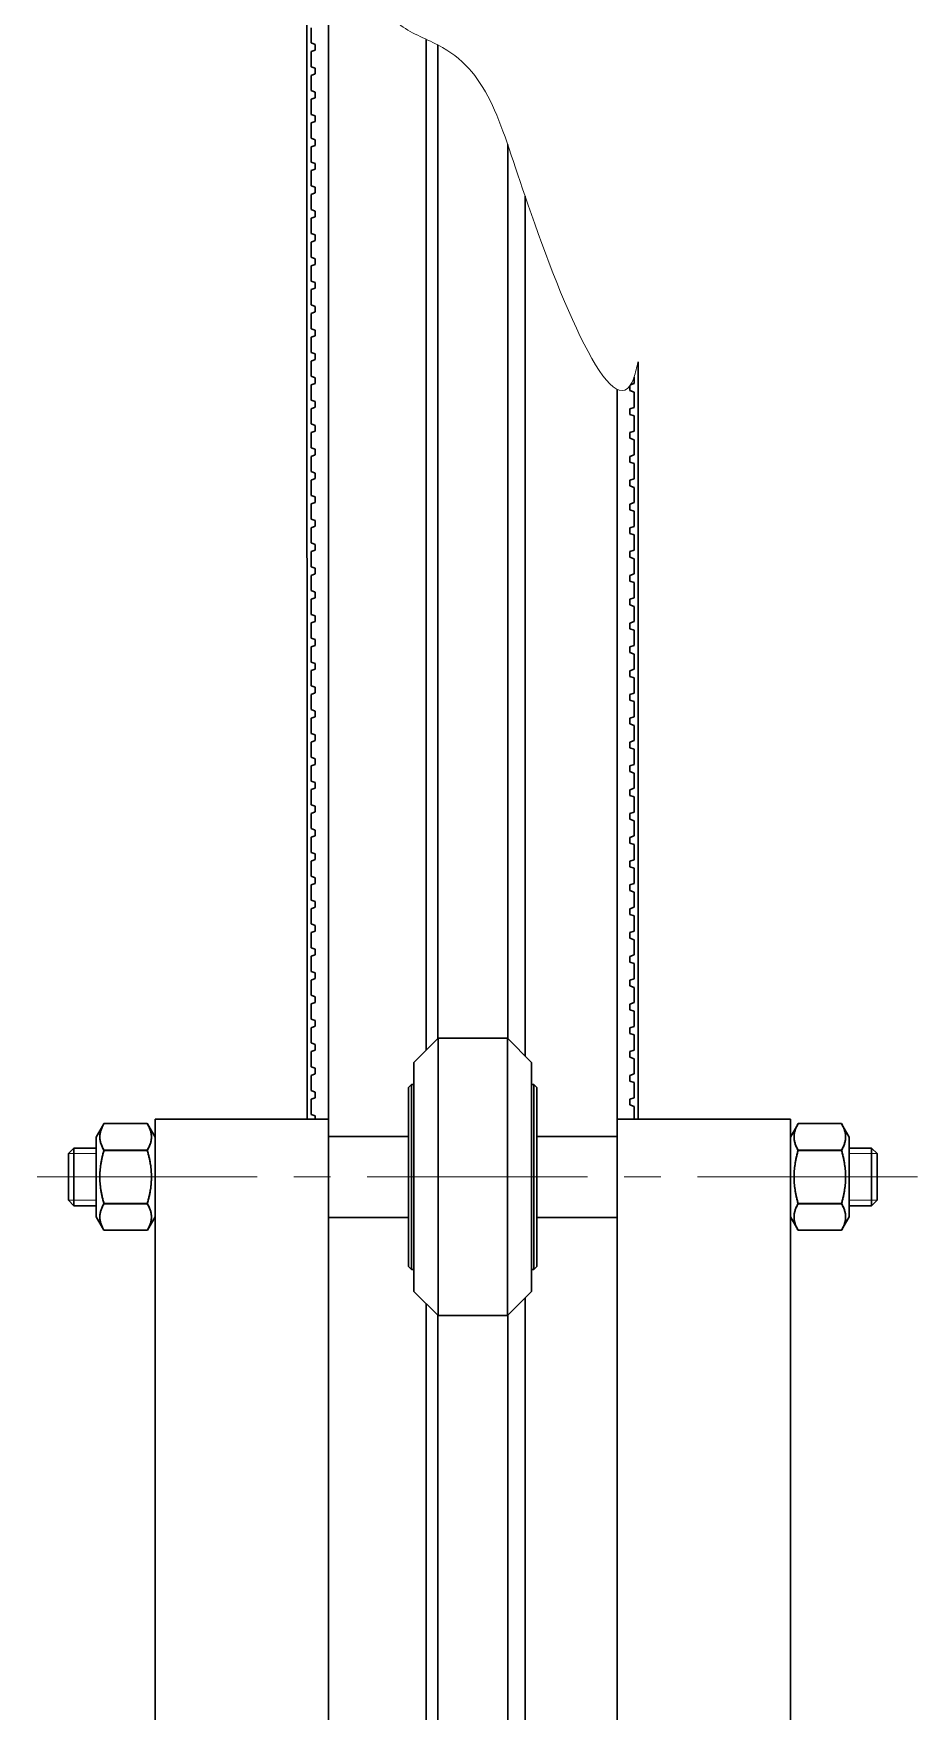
# Model space of a CAD drawing. Header units: millimetres. Extents: x 587 to 10361, y -8386 to 1488.
# Drawn here: x 8774.1 to 8850.6, y -4794.7 to -4649.5 of the extents above; entities that cross this region are included whole.
import ezdxf

# ---------------------------------------------------------------- set-up
doc = ezdxf.new("R2010")
doc.units = ezdxf.units.MM
doc.linetypes.add('ACAD_ISO10W100', pattern=[18, 12, -3, 0, -3])
doc.linetypes.add('CENTER2', pattern=[28.575, 19.05, -3.175, 3.175, -3.175])
for name, color, linetype, lineweight in [('Cienka', 30, 'Continuous', 0), ('Gruba', 7, 'Continuous', 30), ('Przekrój', 50, 'Continuous', 15), ('Symetria', 210, 'ACAD_ISO10W100', 0), ('Widoczne (ISO)', 7, 'Continuous', 30)]:
    doc.layers.add(name, color=color, linetype=linetype, lineweight=lineweight)

# ---------------------------------------------------------------- blocks, each defined once
blk = doc.blocks.new('*U361')
at = {"layer": 'Symetria', "color": 0, "linetype": 'CENTER2', "transparency": 16777216}
blk.add_line((72.06, 0), (-4.46, 0), dxfattribs=at)

msp = doc.modelspace()

# ---------------------------------------------------------------- linework, layer by layer
at = {"layer": 'Cienka'}
for p, q in [((8777.089, -4746.453), (8779.489, -4746.453)), ((8779.489, -4746.453), (8777.089, -4746.453)), ((8844.689, -4746.453), (8847.089, -4746.453)), ((8847.089, -4746.453), (8844.689, -4746.453)), ((8779.489, -4750.496), (8777.089, -4750.496)), ((8777.089, -4750.496), (8779.489, -4750.496)), ((8847.089, -4750.496), (8844.689, -4750.496)), ((8844.689, -4750.496), (8847.089, -4750.496))]:
    msp.add_line(p, q, dxfattribs=at)
at = {"layer": 'Gruba'}
for p, q in [((8797.74, -4633.488), (8797.743, -4743.474)), ((8799.589, -4634.078), (8799.589, -4743.474)), ((8798.099, -4650.321), (8798.099, -4649.005)), ((8808.064, -4650.008), (8808.064, -4737.499)), ((8798.449, -4650.448), (8798.099, -4650.321)), ((8798.099, -4651.066), (8798.449, -4650.939)), ((8798.099, -4652.382), (8798.099, -4651.066)), ((8798.449, -4650.939), (8798.449, -4650.448)), ((8809.064, -4736.499), (8809.064, -4650.49)), ((8798.449, -4652.509), (8798.099, -4652.382)), ((8798.099, -4653.127), (8798.449, -4652.999)), ((8798.099, -4654.442), (8798.099, -4653.127)), ((8798.449, -4652.999), (8798.449, -4652.509)), ((8798.449, -4654.57), (8798.099, -4654.442)), ((8798.449, -4655.06), (8798.449, -4654.57)), ((8798.099, -4655.188), (8798.449, -4655.06)), ((8798.099, -4656.503), (8798.099, -4655.188)), ((8798.449, -4656.631), (8798.099, -4656.503)), ((8798.099, -4657.248), (8798.449, -4657.121)), ((8798.099, -4658.564), (8798.099, -4657.248)), ((8798.449, -4657.121), (8798.449, -4656.631)), ((8798.449, -4658.691), (8798.099, -4658.564)), ((8798.449, -4659.182), (8798.449, -4658.691)), ((8798.099, -4659.309), (8798.449, -4659.182)), ((8798.099, -4660.625), (8798.099, -4659.309)), ((8815.114, -4659.103), (8815.114, -4736.499)), ((8798.449, -4660.752), (8798.099, -4660.625)), ((8798.099, -4661.37), (8798.449, -4661.243)), ((8798.099, -4662.686), (8798.099, -4661.37)), ((8798.449, -4661.243), (8798.449, -4660.752)), ((8798.449, -4662.813), (8798.099, -4662.686)), ((8798.099, -4663.431), (8798.449, -4663.303)), ((8798.449, -4663.303), (8798.449, -4662.813)), ((8798.099, -4664.746), (8798.099, -4663.431)), ((8798.449, -4664.874), (8798.099, -4664.746)), ((8816.614, -4737.999), (8816.614, -4663.567)), ((8798.099, -4665.492), (8798.449, -4665.364)), ((8798.099, -4666.807), (8798.099, -4665.492)), ((8798.449, -4665.364), (8798.449, -4664.874)), ((8798.449, -4666.935), (8798.099, -4666.807)), ((8798.099, -4667.552), (8798.449, -4667.425)), ((8798.099, -4668.868), (8798.099, -4667.552)), ((8798.449, -4667.425), (8798.449, -4666.935)), ((8798.449, -4668.995), (8798.099, -4668.868)), ((8798.449, -4669.486), (8798.449, -4668.995)), ((8798.099, -4669.613), (8798.449, -4669.486)), ((8798.1, -4670.929), (8798.099, -4669.613)), ((8798.45, -4671.056), (8798.1, -4670.929)), ((8798.1, -4671.674), (8798.45, -4671.547)), ((8798.1, -4672.99), (8798.1, -4671.674)), ((8798.45, -4671.547), (8798.45, -4671.056)), ((8798.45, -4673.117), (8798.1, -4672.99)), ((8798.45, -4673.607), (8798.45, -4673.117)), ((8798.1, -4673.735), (8798.45, -4673.607)), ((8798.1, -4675.05), (8798.1, -4673.735)), ((8798.45, -4675.178), (8798.1, -4675.05)), ((8798.1, -4675.796), (8798.45, -4675.668)), ((8798.1, -4677.111), (8798.1, -4675.796)), ((8798.45, -4675.668), (8798.45, -4675.178)), ((8798.45, -4677.239), (8798.1, -4677.111)), ((8798.1, -4677.856), (8798.45, -4677.729)), ((8798.45, -4677.729), (8798.45, -4677.239)), ((8798.1, -4679.172), (8798.1, -4677.856)), ((8798.45, -4679.299), (8798.1, -4679.172)), ((8798.45, -4679.79), (8798.45, -4679.299)), ((8826.05, -4679.258), (8826.05, -4679.798)), ((8826.41, -4743.474), (8826.408, -4677.92)), ((8798.1, -4679.917), (8798.45, -4679.79)), ((8798.1, -4681.233), (8798.1, -4679.917)), ((8824.589, -4680.311), (8824.589, -4743.474)), ((8825.7, -4679.983), (8825.7, -4680.416)), ((8825.7, -4680.416), (8826.05, -4680.543)), ((8826.05, -4679.798), (8825.751, -4679.907)), ((8826.05, -4680.543), (8826.05, -4681.859)), ((8798.45, -4681.36), (8798.1, -4681.233)), ((8798.1, -4681.978), (8798.45, -4681.851)), ((8798.1, -4683.294), (8798.1, -4681.978)), ((8798.45, -4681.851), (8798.45, -4681.36)), ((8826.05, -4681.859), (8825.7, -4681.986)), ((8825.7, -4681.986), (8825.7, -4682.477)), ((8798.45, -4683.421), (8798.1, -4683.294)), ((8798.45, -4683.911), (8798.45, -4683.421)), ((8825.7, -4682.477), (8826.05, -4682.604)), ((8826.05, -4682.604), (8826.05, -4683.92)), ((8798.1, -4684.039), (8798.45, -4683.911)), ((8798.1, -4685.354), (8798.1, -4684.039)), ((8826.05, -4683.92), (8825.7, -4684.047)), ((8825.7, -4684.047), (8825.7, -4684.537)), ((8825.7, -4684.537), (8826.05, -4684.665)), ((8826.05, -4684.665), (8826.05, -4685.98)), ((8798.45, -4685.482), (8798.1, -4685.354)), ((8798.1, -4686.1), (8798.45, -4685.972)), ((8798.1, -4687.415), (8798.1, -4686.1)), ((8798.45, -4685.972), (8798.45, -4685.482)), ((8826.05, -4685.98), (8825.7, -4686.108)), ((8825.7, -4686.108), (8825.7, -4686.598)), ((8798.45, -4687.543), (8798.1, -4687.415)), ((8798.45, -4688.033), (8798.45, -4687.543)), ((8825.7, -4686.598), (8826.05, -4686.726)), ((8826.05, -4686.726), (8826.05, -4688.041)), ((8798.1, -4688.16), (8798.45, -4688.033)), ((8798.1, -4689.476), (8798.1, -4688.16)), ((8826.05, -4688.041), (8825.7, -4688.169)), ((8825.7, -4688.169), (8825.7, -4688.659)), ((8825.7, -4688.659), (8826.05, -4688.786)), ((8826.05, -4688.786), (8826.05, -4690.102)), ((8798.45, -4689.603), (8798.1, -4689.476)), ((8798.1, -4690.221), (8798.45, -4690.094)), ((8798.1, -4691.537), (8798.1, -4690.221)), ((8798.45, -4690.094), (8798.45, -4689.603)), ((8826.05, -4690.102), (8825.7, -4690.229)), ((8825.7, -4690.229), (8825.7, -4690.72)), ((8825.7, -4690.72), (8826.05, -4690.847)), ((8826.05, -4690.847), (8826.05, -4692.163)), ((8798.45, -4691.664), (8798.1, -4691.537)), ((8798.1, -4692.282), (8798.45, -4692.155)), ((8798.1, -4693.598), (8798.1, -4692.282)), ((8798.45, -4692.155), (8798.45, -4691.664)), ((8826.05, -4692.163), (8825.7, -4692.29)), ((8825.7, -4692.29), (8825.7, -4692.781)), ((8798.45, -4693.725), (8798.1, -4693.598)), ((8798.45, -4694.215), (8798.45, -4693.725)), ((8825.7, -4692.781), (8826.05, -4692.908)), ((8826.05, -4692.908), (8826.05, -4694.224)), ((8798.1, -4694.343), (8798.45, -4694.215)), ((8798.1, -4695.658), (8798.1, -4694.343)), ((8826.05, -4694.224), (8825.7, -4694.351)), ((8825.7, -4694.351), (8825.7, -4694.841)), ((8825.7, -4694.841), (8826.05, -4694.969)), ((8826.05, -4694.969), (8826.05, -4696.284)), ((8798.45, -4695.786), (8798.1, -4695.658)), ((8798.1, -4696.404), (8798.45, -4696.276)), ((8798.1, -4697.719), (8798.1, -4696.404)), ((8798.45, -4696.276), (8798.45, -4695.786)), ((8826.05, -4696.284), (8825.7, -4696.412)), ((8825.7, -4696.412), (8825.7, -4696.902)), ((8798.45, -4697.847), (8798.1, -4697.719)), ((8798.45, -4698.337), (8798.45, -4697.847)), ((8825.7, -4696.902), (8826.05, -4697.03)), ((8826.05, -4697.03), (8826.05, -4698.345)), ((8798.1, -4698.464), (8798.45, -4698.337)), ((8798.1, -4699.78), (8798.1, -4698.464)), ((8826.05, -4698.345), (8825.7, -4698.473)), ((8825.7, -4698.473), (8825.7, -4698.963)), ((8825.7, -4698.963), (8826.05, -4699.09)), ((8826.05, -4699.09), (8826.05, -4700.406)), ((8798.45, -4699.907), (8798.1, -4699.78)), ((8798.1, -4700.525), (8798.45, -4700.398)), ((8798.1, -4701.841), (8798.1, -4700.525)), ((8798.45, -4700.398), (8798.45, -4699.907)), ((8826.05, -4700.406), (8825.7, -4700.533)), ((8825.7, -4700.533), (8825.7, -4701.024)), ((8825.7, -4701.024), (8826.05, -4701.151)), ((8798.45, -4701.968), (8798.1, -4701.841)), ((8798.1, -4702.586), (8798.45, -4702.459)), ((8798.45, -4702.459), (8798.45, -4701.968)), ((8826.05, -4702.467), (8825.7, -4702.594)), ((8826.05, -4701.151), (8826.05, -4702.467)), ((8798.101, -4703.902), (8798.1, -4702.586)), ((8798.451, -4704.029), (8798.101, -4703.902)), ((8825.7, -4702.594), (8825.7, -4703.085)), ((8825.7, -4703.085), (8826.05, -4703.212)), ((8826.05, -4703.212), (8826.051, -4704.528)), ((8798.101, -4704.647), (8798.451, -4704.519)), ((8798.101, -4705.962), (8798.101, -4704.647)), ((8798.451, -4704.519), (8798.451, -4704.029)), ((8826.051, -4704.528), (8825.701, -4704.655)), ((8825.701, -4704.655), (8825.701, -4705.145)), ((8825.701, -4705.145), (8826.051, -4705.273)), ((8826.051, -4705.273), (8826.051, -4706.588)), ((8798.451, -4706.09), (8798.101, -4705.962)), ((8798.101, -4706.708), (8798.451, -4706.58)), ((8798.101, -4708.023), (8798.101, -4706.708)), ((8798.451, -4706.58), (8798.451, -4706.09)), ((8826.051, -4706.588), (8825.701, -4706.716)), ((8825.701, -4706.716), (8825.701, -4707.206)), ((8798.451, -4708.15), (8798.101, -4708.023)), ((8798.451, -4708.641), (8798.451, -4708.15)), ((8825.701, -4707.206), (8826.051, -4707.334)), ((8826.051, -4707.334), (8826.051, -4708.649)), ((8798.101, -4708.768), (8798.451, -4708.641)), ((8798.101, -4710.084), (8798.101, -4708.768)), ((8826.051, -4708.649), (8825.701, -4708.777)), ((8825.701, -4708.777), (8825.701, -4709.267)), ((8825.701, -4709.267), (8826.051, -4709.394)), ((8826.051, -4709.394), (8826.051, -4710.71)), ((8798.451, -4710.211), (8798.101, -4710.084)), ((8798.101, -4710.829), (8798.451, -4710.702)), ((8798.101, -4712.145), (8798.101, -4710.829)), ((8798.451, -4710.702), (8798.451, -4710.211)), ((8826.051, -4710.71), (8825.701, -4710.837)), ((8825.701, -4710.837), (8825.701, -4711.328)), ((8798.451, -4712.272), (8798.101, -4712.145)), ((8798.451, -4712.763), (8798.451, -4712.272)), ((8825.701, -4711.328), (8826.051, -4711.455)), ((8826.051, -4711.455), (8826.051, -4712.771)), ((8798.101, -4712.89), (8798.451, -4712.763)), ((8798.101, -4714.206), (8798.101, -4712.89)), ((8826.051, -4712.771), (8825.701, -4712.898)), ((8825.701, -4712.898), (8825.701, -4713.389)), ((8825.701, -4713.389), (8826.051, -4713.516)), ((8826.051, -4713.516), (8826.051, -4714.832)), ((8798.451, -4714.333), (8798.101, -4714.206)), ((8798.101, -4714.951), (8798.451, -4714.823)), ((8798.101, -4716.266), (8798.101, -4714.951)), ((8798.451, -4714.823), (8798.451, -4714.333)), ((8826.051, -4714.832), (8825.701, -4714.959)), ((8825.701, -4714.959), (8825.701, -4715.449)), ((8825.701, -4715.449), (8826.051, -4715.577)), ((8826.051, -4715.577), (8826.051, -4716.892)), ((8798.451, -4716.394), (8798.101, -4716.266)), ((8798.101, -4717.012), (8798.451, -4716.884)), ((8798.101, -4718.327), (8798.101, -4717.012)), ((8798.451, -4716.884), (8798.451, -4716.394)), ((8826.051, -4716.892), (8825.701, -4717.02)), ((8825.701, -4717.02), (8825.701, -4717.51)), ((8798.451, -4718.454), (8798.101, -4718.327)), ((8798.451, -4718.945), (8798.451, -4718.454)), ((8825.701, -4717.51), (8826.051, -4717.638)), ((8826.051, -4717.638), (8826.051, -4718.953)), ((8798.101, -4719.072), (8798.451, -4718.945)), ((8798.101, -4720.388), (8798.101, -4719.072)), ((8826.051, -4718.953), (8825.701, -4719.081)), ((8825.701, -4719.081), (8825.701, -4719.571)), ((8825.701, -4719.571), (8826.051, -4719.698)), ((8826.051, -4719.698), (8826.051, -4721.014)), ((8798.451, -4720.515), (8798.101, -4720.388)), ((8798.101, -4721.133), (8798.451, -4721.006)), ((8798.101, -4722.449), (8798.101, -4721.133)), ((8798.451, -4721.006), (8798.451, -4720.515)), ((8826.051, -4721.014), (8825.701, -4721.141)), ((8825.701, -4721.141), (8825.701, -4721.632)), ((8798.451, -4722.576), (8798.101, -4722.449)), ((8798.451, -4723.067), (8798.451, -4722.576)), ((8825.701, -4721.632), (8826.051, -4721.759)), ((8826.051, -4721.759), (8826.051, -4723.075)), ((8798.101, -4723.194), (8798.451, -4723.067)), ((8798.101, -4724.51), (8798.101, -4723.194)), ((8826.051, -4723.075), (8825.701, -4723.202)), ((8825.701, -4723.202), (8825.701, -4723.693)), ((8825.701, -4723.693), (8826.051, -4723.82)), ((8826.051, -4723.82), (8826.051, -4725.136)), ((8798.451, -4724.637), (8798.101, -4724.51)), ((8798.101, -4725.255), (8798.451, -4725.127)), ((8798.101, -4726.57), (8798.101, -4725.255)), ((8798.451, -4725.127), (8798.451, -4724.637)), ((8826.051, -4725.136), (8825.701, -4725.263)), ((8825.701, -4725.263), (8825.701, -4725.753)), ((8825.701, -4725.753), (8826.051, -4725.881)), ((8798.451, -4726.698), (8798.101, -4726.57)), ((8798.101, -4727.316), (8798.451, -4727.188)), ((8798.451, -4727.188), (8798.451, -4726.698)), ((8826.051, -4727.196), (8825.701, -4727.324)), ((8826.051, -4725.881), (8826.051, -4727.196)), ((8798.101, -4728.631), (8798.101, -4727.316)), ((8798.451, -4728.758), (8798.101, -4728.631)), ((8825.701, -4727.324), (8825.701, -4727.814)), ((8825.701, -4727.814), (8826.051, -4727.942)), ((8826.051, -4727.942), (8826.051, -4729.257)), ((8798.101, -4729.376), (8798.451, -4729.249)), ((8798.101, -4730.692), (8798.101, -4729.376)), ((8798.451, -4729.249), (8798.451, -4728.758)), ((8826.051, -4729.257), (8825.701, -4729.385)), ((8825.701, -4729.385), (8825.701, -4729.875)), ((8825.701, -4729.875), (8826.051, -4730.002)), ((8826.051, -4730.002), (8826.051, -4731.318)), ((8798.451, -4730.819), (8798.101, -4730.692)), ((8798.101, -4731.437), (8798.451, -4731.31)), ((8798.101, -4732.753), (8798.101, -4731.437)), ((8798.451, -4731.31), (8798.451, -4730.819)), ((8826.051, -4731.318), (8825.701, -4731.445)), ((8825.701, -4731.445), (8825.701, -4731.936)), ((8798.451, -4732.88), (8798.101, -4732.753)), ((8798.451, -4733.371), (8798.451, -4732.88)), ((8825.701, -4731.936), (8826.051, -4732.063)), ((8826.051, -4732.063), (8826.051, -4733.379)), ((8798.101, -4733.498), (8798.451, -4733.371)), ((8798.101, -4734.814), (8798.101, -4733.498)), ((8826.051, -4733.379), (8825.701, -4733.506)), ((8825.701, -4733.506), (8825.701, -4733.997)), ((8825.701, -4733.997), (8826.051, -4734.124)), ((8826.051, -4734.124), (8826.051, -4735.44)), ((8798.451, -4734.941), (8798.101, -4734.814)), ((8798.101, -4735.559), (8798.451, -4735.431)), ((8798.102, -4736.874), (8798.101, -4735.559)), ((8798.451, -4735.431), (8798.451, -4734.941)), ((8826.051, -4735.44), (8825.701, -4735.567)), ((8825.701, -4735.567), (8825.701, -4736.057)), ((8798.452, -4737.002), (8798.102, -4736.874)), ((8798.452, -4737.492), (8798.452, -4737.002)), ((8806.989, -4738.574), (8809.089, -4736.474)), ((8815.089, -4736.474), (8809.089, -4736.474)), ((8809.089, -4736.474), (8809.089, -4760.474)), ((8817.189, -4738.574), (8815.089, -4736.474)), ((8815.089, -4736.474), (8815.089, -4760.474)), ((8825.701, -4736.057), (8826.051, -4736.185)), ((8826.051, -4736.185), (8826.052, -4737.5)), ((8798.102, -4737.62), (8798.452, -4737.492)), ((8798.102, -4738.935), (8798.102, -4737.62)), ((8806.989, -4738.574), (8806.989, -4758.374)), ((8817.189, -4738.574), (8817.189, -4758.374)), ((8826.052, -4737.5), (8825.702, -4737.628)), ((8825.702, -4737.628), (8825.702, -4738.118)), ((8825.702, -4738.118), (8826.052, -4738.246)), ((8826.052, -4738.246), (8826.052, -4739.561)), ((8798.452, -4739.062), (8798.102, -4738.935)), ((8798.102, -4739.68), (8798.452, -4739.553)), ((8798.102, -4740.996), (8798.102, -4739.68)), ((8798.452, -4739.553), (8798.452, -4739.062)), ((8826.052, -4739.561), (8825.702, -4739.689)), ((8825.702, -4739.689), (8825.702, -4740.179)), ((8825.702, -4740.179), (8826.052, -4740.306)), ((8798.452, -4741.123), (8798.102, -4740.996)), ((8798.102, -4741.741), (8798.452, -4741.614)), ((8798.102, -4743.057), (8798.102, -4741.741)), ((8798.452, -4741.614), (8798.452, -4741.123)), ((8806.539, -4740.724), (8806.789, -4740.474)), ((8806.539, -4740.724), (8806.539, -4756.224)), ((8806.989, -4740.474), (8806.789, -4740.474)), ((8806.789, -4740.474), (8806.789, -4756.474)), ((8817.389, -4740.474), (8817.189, -4740.474)), ((8817.639, -4740.724), (8817.389, -4740.474)), ((8817.389, -4740.474), (8817.389, -4756.474)), ((8817.639, -4740.724), (8817.639, -4756.224)), ((8826.052, -4741.622), (8825.702, -4741.749)), ((8825.702, -4741.749), (8825.702, -4742.24)), ((8826.052, -4740.306), (8826.052, -4741.622)), ((8798.452, -4743.184), (8798.102, -4743.057)), ((8798.452, -4743.474), (8798.452, -4743.184)), ((8825.702, -4742.24), (8826.052, -4742.367)), ((8826.052, -4742.367), (8826.052, -4743.474)), ((8779.489, -4745.024), (8780.159, -4743.864)), ((8780.163, -4743.856), (8783.914, -4743.856)), ((8784.589, -4745.024), (8783.918, -4743.864)), ((8799.589, -4743.474), (8784.589, -4743.474)), ((8784.589, -4743.474), (8784.589, -5041.474)), ((8784.589, -4743.474), (8784.589, -4745.474)), ((8799.589, -4743.474), (8799.589, -4745.474)), ((8839.589, -4743.474), (8824.589, -4743.474)), ((8824.589, -4745.474), (8824.589, -4743.474)), ((8839.589, -4743.474), (8839.589, -4863.474)), ((8839.589, -4745.474), (8839.589, -4743.474)), ((8839.589, -4745.024), (8840.258, -4743.864)), ((8844.014, -4743.856), (8840.263, -4743.856)), ((8844.689, -4745.024), (8844.019, -4743.864)), ((8777.089, -4746.453), (8777.567, -4745.974)), ((8777.089, -4746.453), (8777.567, -4745.974)), ((8779.489, -4745.974), (8777.567, -4745.974)), ((8777.567, -4750.974), (8777.567, -4745.974)), ((8779.489, -4751.924), (8779.489, -4745.024)), ((8806.539, -4744.974), (8799.589, -4744.974)), ((8799.589, -4745.474), (8799.589, -4872.324)), ((8824.589, -4744.974), (8817.639, -4744.974)), ((8824.589, -4745.474), (8824.589, -4872.474)), ((8844.689, -4745.024), (8844.689, -4751.924)), ((8846.61, -4745.974), (8844.689, -4745.974)), ((8847.089, -4746.453), (8846.61, -4745.974)), ((8847.089, -4746.453), (8846.61, -4745.974)), ((8846.61, -4750.974), (8846.61, -4745.974)), ((8777.089, -4750.496), (8777.089, -4746.453)), ((8780.163, -4746.153), (8783.914, -4746.153)), ((8844.014, -4746.152), (8840.263, -4746.152)), ((8847.089, -4750.496), (8847.089, -4746.453)), ((8777.089, -4750.496), (8777.567, -4750.974)), ((8777.089, -4750.496), (8777.567, -4750.974)), ((8779.489, -4750.974), (8777.567, -4750.974)), ((8780.163, -4750.772), (8783.914, -4750.772)), ((8844.014, -4750.771), (8840.263, -4750.771)), ((8846.61, -4750.974), (8844.689, -4750.974)), ((8847.089, -4750.496), (8846.61, -4750.974)), ((8847.089, -4750.496), (8846.61, -4750.974)), ((8779.489, -4751.924), (8780.159, -4753.085)), ((8780.163, -4753.093), (8783.914, -4753.093)), ((8784.589, -4751.924), (8783.918, -4753.085)), ((8806.539, -4751.974), (8799.589, -4751.974)), ((8824.589, -4751.974), (8817.639, -4751.974)), ((8839.589, -4751.924), (8840.258, -4753.084)), ((8844.014, -4753.093), (8840.263, -4753.093)), ((8844.689, -4751.924), (8844.019, -4753.084)), ((8806.539, -4756.224), (8806.789, -4756.474)), ((8817.639, -4756.224), (8817.389, -4756.474)), ((8806.989, -4756.474), (8806.789, -4756.474)), ((8817.389, -4756.474), (8817.189, -4756.474)), ((8806.989, -4758.374), (8809.089, -4760.474)), ((8817.189, -4758.374), (8815.089, -4760.474)), ((8816.614, -4872.474), (8816.614, -4758.949)), ((8808.064, -4759.449), (8808.064, -4872.474)), ((8809.064, -4872.474), (8809.064, -4760.449)), ((8815.089, -4760.474), (8809.089, -4760.474)), ((8815.114, -4760.449), (8815.114, -4872.474))]:
    msp.add_line(p, q, dxfattribs=at)
for points, weights in [([(8780.163, -4746.153), (8779.497, -4745.004), (8780.163, -4743.856)], [1, 1.15470053838, 1]), ([(8783.914, -4743.856), (8784.581, -4745.004), (8783.914, -4746.153)], [1, 1.15470053838, 1]), ([(8840.263, -4746.152), (8839.597, -4745.004), (8840.263, -4743.856)], [1, 1.15470053838, 1]), ([(8844.014, -4743.856), (8844.681, -4745.004), (8844.014, -4746.152)], [1, 1.15470053838, 1]), ([(8780.163, -4750.772), (8779.497, -4748.463), (8780.163, -4746.153)], [1, 1.15470053838, 1]), ([(8783.914, -4746.153), (8784.581, -4748.463), (8783.914, -4750.772)], [1, 1.15470053838, 1]), ([(8840.263, -4750.771), (8839.597, -4748.461), (8840.263, -4746.152)], [1, 1.15470053838, 1]), ([(8844.014, -4746.152), (8844.681, -4748.461), (8844.014, -4750.771)], [1, 1.15470053838, 1]), ([(8780.163, -4753.093), (8779.497, -4751.933), (8780.163, -4750.772)], [1, 1.15470053838, 1]), ([(8783.914, -4750.772), (8784.581, -4751.933), (8783.914, -4753.093)], [1, 1.15470053838, 1]), ([(8840.263, -4753.093), (8839.597, -4751.932), (8840.263, -4750.771)], [1, 1.15470053838, 1]), ([(8844.014, -4750.771), (8844.681, -4751.932), (8844.014, -4753.093)], [1, 1.15470053838, 1]), ([(8780.159, -4753.085), (8780.161, -4753.089), (8780.163, -4753.093)], [1.00091427683, 1.0004584973, 1]), ([(8783.914, -4753.093), (8783.916, -4753.089), (8783.918, -4753.085)], [1, 1.0004584973, 1.00091427683]), ([(8840.258, -4753.084), (8840.261, -4753.089), (8840.263, -4753.093)], [1.00102016305, 1.00051177456, 1]), ([(8844.014, -4753.093), (8844.016, -4753.089), (8844.019, -4753.084)], [1, 1.00051177456, 1.00102016305])]:
    msp.add_rational_spline(points, weights, degree=2, dxfattribs=at)
at = {"layer": 'Przekrój'}
msp.add_spline([(8797.74, -4633.488), (8799.589, -4634.078), (8805.69, -4648.655), (8809.064, -4650.49), (8816.614, -4663.567), (8826.05, -4679.258), (8826.408, -4677.92)], degree=3, dxfattribs=at)
at = {"layer": 'Widoczne (ISO)'}
for p, q in [((8779.489, -4745.024), (8780.159, -4743.864)), ((8780.163, -4743.856), (8783.914, -4743.856)), ((8784.589, -4745.024), (8783.918, -4743.864)), ((8784.589, -4743.474), (8784.589, -4745.024)), ((8839.589, -4745.024), (8839.589, -4743.474)), ((8839.589, -4745.024), (8840.258, -4743.864)), ((8844.014, -4743.856), (8840.263, -4743.856)), ((8844.689, -4745.024), (8844.019, -4743.864)), ((8779.489, -4745.974), (8777.567, -4745.974)), ((8779.489, -4745.024), (8779.489, -4751.924)), ((8784.589, -4751.924), (8784.589, -4745.024)), ((8839.589, -4745.024), (8839.589, -4745.024)), ((8839.589, -4745.024), (8839.589, -4751.924)), ((8844.689, -4745.974), (8844.689, -4745.024)), ((8846.61, -4745.974), (8844.689, -4745.974)), ((8844.689, -4751.924), (8844.689, -4745.974)), ((8777.089, -4746.453), (8777.089, -4750.496)), ((8780.163, -4746.177), (8783.914, -4746.177)), ((8844.014, -4746.178), (8840.263, -4746.178)), ((8847.089, -4750.496), (8847.089, -4746.453)), ((8777.567, -4750.974), (8779.489, -4750.974)), ((8780.163, -4750.796), (8783.914, -4750.796)), ((8844.014, -4750.797), (8840.263, -4750.797)), ((8844.689, -4750.974), (8846.61, -4750.974)), ((8779.489, -4751.924), (8780.159, -4753.085)), ((8780.163, -4753.093), (8783.914, -4753.093)), ((8784.589, -4751.924), (8783.918, -4753.085)), ((8839.589, -4751.924), (8840.258, -4753.084)), ((8844.014, -4753.093), (8840.263, -4753.093)), ((8844.689, -4751.924), (8844.019, -4753.084))]:
    msp.add_line(p, q, dxfattribs=at)
for points, weights in [([(8780.163, -4743.856), (8779.497, -4745.016), (8780.163, -4746.177)], [1, 1.15470053838, 1]), ([(8780.159, -4743.864), (8780.161, -4743.86), (8780.163, -4743.856)], [1.00091427683, 1.0004584973, 1]), ([(8783.914, -4743.856), (8783.916, -4743.86), (8783.918, -4743.864)], [1, 1.0004584973, 1.00091427683]), ([(8783.914, -4746.177), (8784.581, -4745.016), (8783.914, -4743.856)], [1, 1.15470053838, 1]), ([(8840.263, -4743.856), (8839.597, -4745.017), (8840.263, -4746.178)], [1, 1.15470053838, 1]), ([(8840.258, -4743.864), (8840.261, -4743.86), (8840.263, -4743.856)], [1.00102016305, 1.00051177456, 1]), ([(8844.014, -4743.856), (8844.016, -4743.86), (8844.019, -4743.864)], [1, 1.00051177456, 1.00102016305]), ([(8844.014, -4746.178), (8844.681, -4745.017), (8844.014, -4743.856)], [1, 1.15470053838, 1]), ([(8780.163, -4746.177), (8779.497, -4748.486), (8780.163, -4750.796)], [1, 1.15470053838, 1]), ([(8783.914, -4750.796), (8784.581, -4748.486), (8783.914, -4746.177)], [1, 1.15470053838, 1]), ([(8840.263, -4746.178), (8839.597, -4748.488), (8840.263, -4750.797)], [1, 1.15470053838, 1]), ([(8844.014, -4750.797), (8844.681, -4748.488), (8844.014, -4746.178)], [1, 1.15470053838, 1]), ([(8780.163, -4750.796), (8779.497, -4751.944), (8780.163, -4753.093)], [1, 1.15470053838, 1]), ([(8783.914, -4753.093), (8784.581, -4751.944), (8783.914, -4750.796)], [1, 1.15470053838, 1]), ([(8840.263, -4750.797), (8839.597, -4751.945), (8840.263, -4753.093)], [1, 1.15470053838, 1]), ([(8844.014, -4753.093), (8844.681, -4751.945), (8844.014, -4750.797)], [1, 1.15470053838, 1])]:
    msp.add_rational_spline(points, weights, degree=2, dxfattribs=at)

# ---------------------------------------------------------------- block references
at = {"layer": 'Symetria', "linetype": 'CENTER2'}
msp.add_blockref('*U361', (8778.528, -4748.474), dxfattribs=at)

doc.saveas('drawing.dxf')
